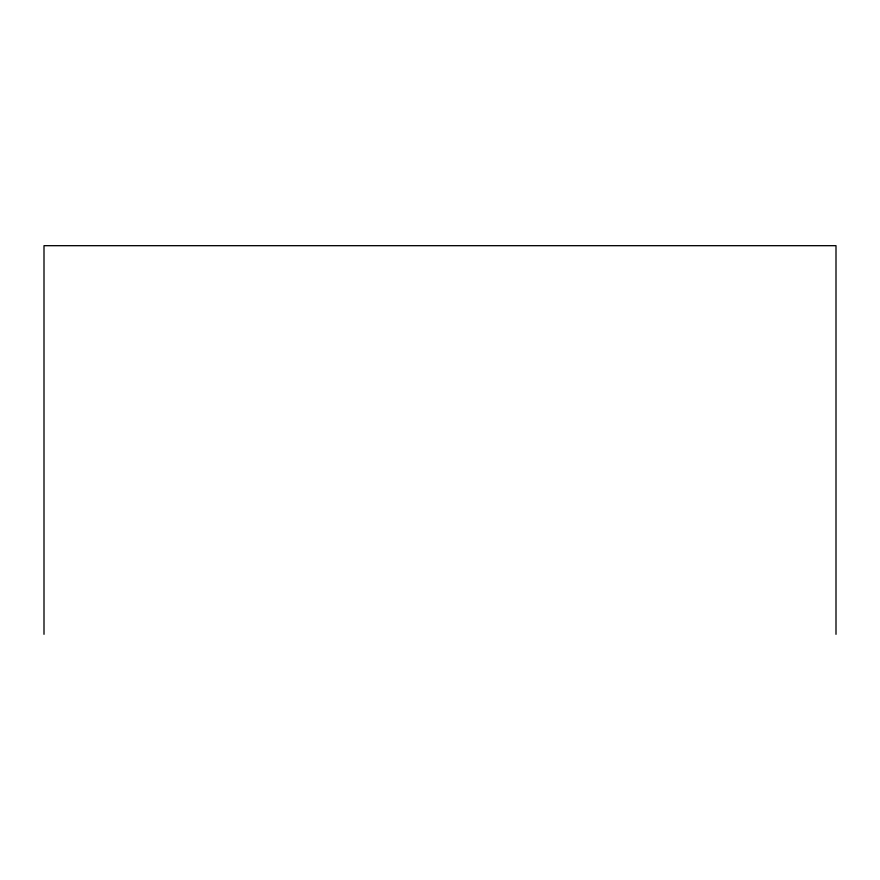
<?xml version="1.0" encoding="UTF-8"?>
<svg xmlns="http://www.w3.org/2000/svg" width="880" height="880" viewBox="0 0 880 880"><rect width="100%" height="100%" fill="white"/><g stroke="black" fill="none" stroke-linecap="round" stroke-linejoin="round"><path stroke-width="1.32" d="M836 634.315L836 245.685L44 245.685L44 634.315"/></g></svg>
